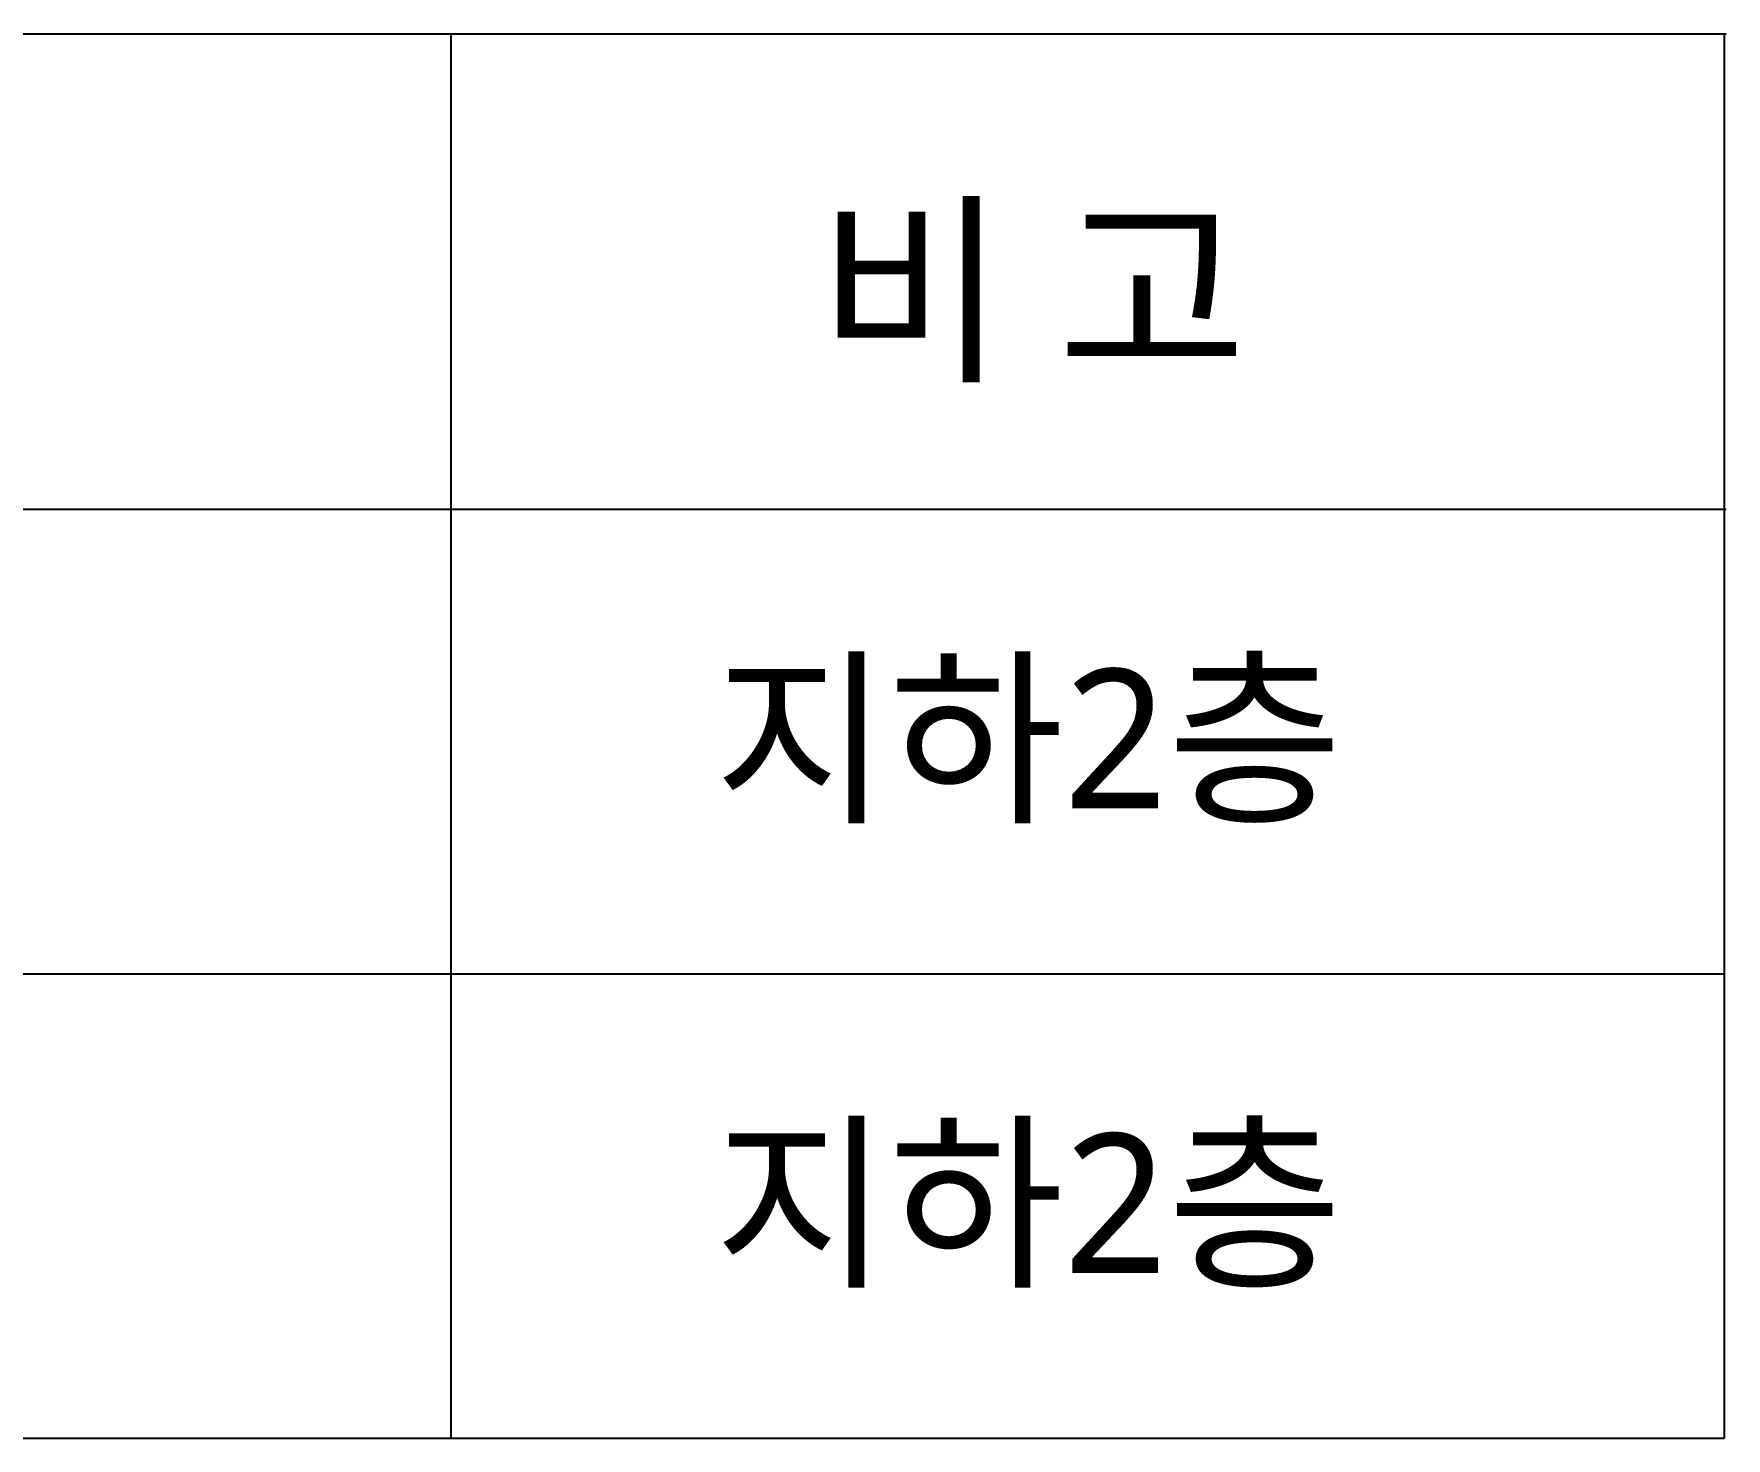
# Model space of a CAD drawing. Header units: millimetres. Extents: x 909 to 159266, y 137 to 21462.
# Drawn here: x 33690 to 34898, y 15584 to 16586 of the extents above; entities that cross this region are included whole.
import ezdxf

# ---------------------------------------------------------------- set-up
doc = ezdxf.new("R2010")
doc.units = ezdxf.units.MM
doc.header["$LTSCALE"] = 50
doc.header["$MEASUREMENT"] = 0
doc.layers.add('TEXT4', color=4, linetype='Continuous')
doc.styles.add('울릉도M', font='NanumGothic.ttf')

msp = doc.modelspace()

# ---------------------------------------------------------------- linework, layer by layer
for p, q in [((26117.7, 16586), (34898.3, 16586)), ((33987.7, 16586), (33987.7, 15583.6)), ((34896.9, 16586), (34896.9, 15583.6)), ((26117.7, 16246.7), (34898.3, 16246.7)), ((26117.7, 15915.1), (34896.9, 15915.1)), ((26117.7, 15583.6), (34896.9, 15583.6))]:
    msp.add_line(p, q)

# ---------------------------------------------------------------- texts
at = {"layer": 'TEXT4', "style": '울릉도M'}
for s, height, p in [('비 고', 107.77, (34249.2, 16348.8)), ('지하2층', 99.48, (34175.7, 16033.1)), ('지하2층', 99.48, (34175.7, 15701.5))]:
    msp.add_text(s, height=height, dxfattribs=at).set_placement(p)

doc.saveas('drawing.dxf')
